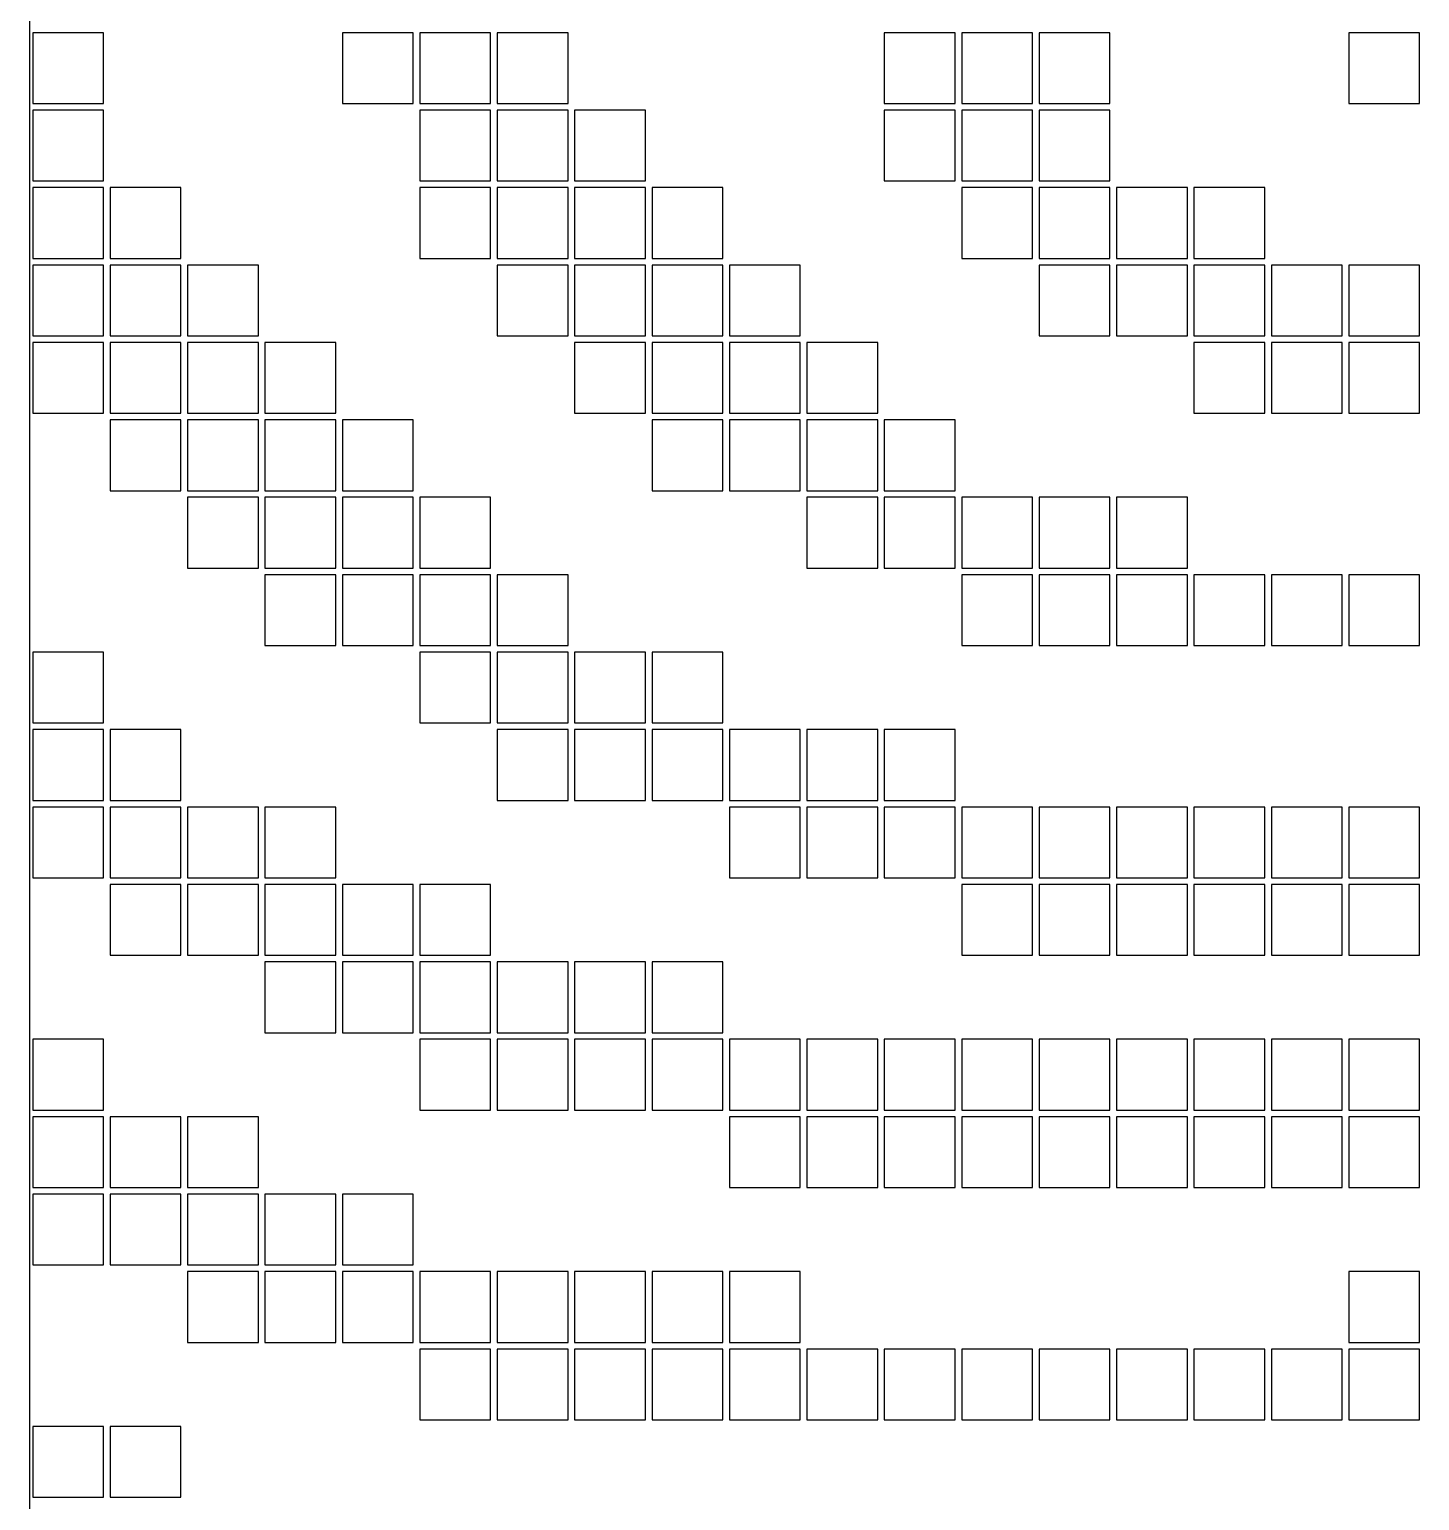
# Model space of a CAD drawing. Extents: x -243 to 243, y -243 to 243.
# Drawn here: x -243.2 to -128.3, y 0 to 121.6 of the extents above; entities that cross this region are included whole.
import ezdxf

# ---------------------------------------------------------------- set-up
doc = ezdxf.new("R2010")
doc.units = 0

msp = doc.modelspace()

# ---------------------------------------------------------------- linework, layer by layer
at = {"layer": 'BOARD'}
msp.add_line((-243.2, 243.2), (-243.2, -243.2), dxfattribs=at)
at = {"layer": 'PATCHES'}
for p, q in [((-237.075, 121.325), (-242.925, 121.325)), ((-242.925, 121.325), (-242.925, 115.475)), ((-237.075, 115.475), (-237.075, 121.325)), ((-211.475, 121.325), (-217.325, 121.325)), ((-217.325, 121.325), (-217.325, 115.475)), ((-211.475, 115.475), (-211.475, 121.325)), ((-205.075, 121.325), (-210.925, 121.325)), ((-210.925, 121.325), (-210.925, 115.475)), ((-205.075, 115.475), (-205.075, 121.325)), ((-198.675, 121.325), (-204.525, 121.325)), ((-204.525, 121.325), (-204.525, 115.475)), ((-198.675, 115.475), (-198.675, 121.325)), ((-166.675, 121.325), (-172.525, 121.325)), ((-172.525, 121.325), (-172.525, 115.475)), ((-166.675, 115.475), (-166.675, 121.325)), ((-160.275, 121.325), (-166.125, 121.325)), ((-166.125, 121.325), (-166.125, 115.475)), ((-160.275, 115.475), (-160.275, 121.325)), ((-153.875, 121.325), (-159.725, 121.325)), ((-159.725, 121.325), (-159.725, 115.475)), ((-153.875, 115.475), (-153.875, 121.325)), ((-128.275, 121.325), (-134.125, 121.325)), ((-134.125, 121.325), (-134.125, 115.475)), ((-128.275, 115.475), (-128.275, 121.325)), ((-242.925, 115.475), (-237.075, 115.475)), ((-237.075, 114.925), (-242.925, 114.925)), ((-242.925, 114.925), (-242.925, 109.075)), ((-237.075, 109.075), (-237.075, 114.925)), ((-217.325, 115.475), (-211.475, 115.475)), ((-210.925, 115.475), (-205.075, 115.475)), ((-205.075, 114.925), (-210.925, 114.925)), ((-210.925, 114.925), (-210.925, 109.075)), ((-205.075, 109.075), (-205.075, 114.925)), ((-204.525, 115.475), (-198.675, 115.475)), ((-198.675, 114.925), (-204.525, 114.925)), ((-204.525, 114.925), (-204.525, 109.075)), ((-198.675, 109.075), (-198.675, 114.925)), ((-192.275, 114.925), (-198.125, 114.925)), ((-198.125, 114.925), (-198.125, 109.075)), ((-192.275, 109.075), (-192.275, 114.925)), ((-172.525, 115.475), (-166.675, 115.475)), ((-166.675, 114.925), (-172.525, 114.925)), ((-172.525, 114.925), (-172.525, 109.075)), ((-166.675, 109.075), (-166.675, 114.925)), ((-166.125, 115.475), (-160.275, 115.475)), ((-160.275, 114.925), (-166.125, 114.925)), ((-166.125, 114.925), (-166.125, 109.075)), ((-160.275, 109.075), (-160.275, 114.925)), ((-159.725, 115.475), (-153.875, 115.475)), ((-153.875, 114.925), (-159.725, 114.925)), ((-159.725, 114.925), (-159.725, 109.075)), ((-153.875, 109.075), (-153.875, 114.925)), ((-134.125, 115.475), (-128.275, 115.475)), ((-242.925, 109.075), (-237.075, 109.075)), ((-237.075, 108.525), (-242.925, 108.525)), ((-242.925, 108.525), (-242.925, 102.675)), ((-237.075, 102.675), (-237.075, 108.525)), ((-230.675, 108.525), (-236.525, 108.525)), ((-236.525, 108.525), (-236.525, 102.675)), ((-230.675, 102.675), (-230.675, 108.525)), ((-210.925, 109.075), (-205.075, 109.075)), ((-205.075, 108.525), (-210.925, 108.525)), ((-210.925, 108.525), (-210.925, 102.675)), ((-205.075, 102.675), (-205.075, 108.525)), ((-204.525, 109.075), (-198.675, 109.075)), ((-198.675, 108.525), (-204.525, 108.525)), ((-204.525, 108.525), (-204.525, 102.675)), ((-198.675, 102.675), (-198.675, 108.525)), ((-198.125, 109.075), (-192.275, 109.075)), ((-192.275, 108.525), (-198.125, 108.525)), ((-198.125, 108.525), (-198.125, 102.675)), ((-192.275, 102.675), (-192.275, 108.525)), ((-185.875, 108.525), (-191.725, 108.525)), ((-191.725, 108.525), (-191.725, 102.675)), ((-185.875, 102.675), (-185.875, 108.525)), ((-172.525, 109.075), (-166.675, 109.075)), ((-166.125, 109.075), (-160.275, 109.075)), ((-160.275, 108.525), (-166.125, 108.525)), ((-166.125, 108.525), (-166.125, 102.675)), ((-160.275, 102.675), (-160.275, 108.525)), ((-159.725, 109.075), (-153.875, 109.075)), ((-153.875, 108.525), (-159.725, 108.525)), ((-159.725, 108.525), (-159.725, 102.675)), ((-153.875, 102.675), (-153.875, 108.525)), ((-147.475, 108.525), (-153.325, 108.525)), ((-153.325, 108.525), (-153.325, 102.675)), ((-147.475, 102.675), (-147.475, 108.525)), ((-141.075, 108.525), (-146.925, 108.525)), ((-146.925, 108.525), (-146.925, 102.675)), ((-141.075, 102.675), (-141.075, 108.525)), ((-242.925, 102.675), (-237.075, 102.675)), ((-236.525, 102.675), (-230.675, 102.675)), ((-210.925, 102.675), (-205.075, 102.675)), ((-204.525, 102.675), (-198.675, 102.675)), ((-198.125, 102.675), (-192.275, 102.675)), ((-191.725, 102.675), (-185.875, 102.675)), ((-166.125, 102.675), (-160.275, 102.675)), ((-159.725, 102.675), (-153.875, 102.675)), ((-153.325, 102.675), (-147.475, 102.675)), ((-146.925, 102.675), (-141.075, 102.675)), ((-237.075, 102.125), (-242.925, 102.125)), ((-242.925, 102.125), (-242.925, 96.275)), ((-237.075, 96.275), (-237.075, 102.125)), ((-230.675, 102.125), (-236.525, 102.125)), ((-236.525, 102.125), (-236.525, 96.275)), ((-230.675, 96.275), (-230.675, 102.125)), ((-224.275, 102.125), (-230.125, 102.125)), ((-230.125, 102.125), (-230.125, 96.275)), ((-224.275, 96.275), (-224.275, 102.125)), ((-198.675, 102.125), (-204.525, 102.125)), ((-204.525, 102.125), (-204.525, 96.275)), ((-198.675, 96.275), (-198.675, 102.125)), ((-192.275, 102.125), (-198.125, 102.125)), ((-198.125, 102.125), (-198.125, 96.275)), ((-192.275, 96.275), (-192.275, 102.125)), ((-185.875, 102.125), (-191.725, 102.125)), ((-191.725, 102.125), (-191.725, 96.275)), ((-185.875, 96.275), (-185.875, 102.125)), ((-179.475, 102.125), (-185.325, 102.125)), ((-185.325, 102.125), (-185.325, 96.275)), ((-179.475, 96.275), (-179.475, 102.125)), ((-153.875, 102.125), (-159.725, 102.125)), ((-159.725, 102.125), (-159.725, 96.275)), ((-153.875, 96.275), (-153.875, 102.125)), ((-147.475, 102.125), (-153.325, 102.125)), ((-153.325, 102.125), (-153.325, 96.275)), ((-147.475, 96.275), (-147.475, 102.125)), ((-141.075, 102.125), (-146.925, 102.125)), ((-146.925, 102.125), (-146.925, 96.275)), ((-141.075, 96.275), (-141.075, 102.125)), ((-134.675, 102.125), (-140.525, 102.125)), ((-140.525, 102.125), (-140.525, 96.275)), ((-134.675, 96.275), (-134.675, 102.125)), ((-128.275, 102.125), (-134.125, 102.125)), ((-134.125, 102.125), (-134.125, 96.275)), ((-128.275, 96.275), (-128.275, 102.125)), ((-242.925, 96.275), (-237.075, 96.275)), ((-236.525, 96.275), (-230.675, 96.275)), ((-230.125, 96.275), (-224.275, 96.275)), ((-204.525, 96.275), (-198.675, 96.275)), ((-198.125, 96.275), (-192.275, 96.275)), ((-191.725, 96.275), (-185.875, 96.275)), ((-185.325, 96.275), (-179.475, 96.275)), ((-159.725, 96.275), (-153.875, 96.275)), ((-153.325, 96.275), (-147.475, 96.275)), ((-146.925, 96.275), (-141.075, 96.275)), ((-140.525, 96.275), (-134.675, 96.275)), ((-134.125, 96.275), (-128.275, 96.275)), ((-237.075, 95.725), (-242.925, 95.725)), ((-242.925, 95.725), (-242.925, 89.875)), ((-237.075, 89.875), (-237.075, 95.725)), ((-230.675, 95.725), (-236.525, 95.725)), ((-236.525, 95.725), (-236.525, 89.875)), ((-230.675, 89.875), (-230.675, 95.725)), ((-224.275, 95.725), (-230.125, 95.725)), ((-230.125, 95.725), (-230.125, 89.875)), ((-224.275, 89.875), (-224.275, 95.725)), ((-217.875, 95.725), (-223.725, 95.725)), ((-223.725, 95.725), (-223.725, 89.875)), ((-217.875, 89.875), (-217.875, 95.725)), ((-192.275, 95.725), (-198.125, 95.725)), ((-198.125, 95.725), (-198.125, 89.875)), ((-192.275, 89.875), (-192.275, 95.725)), ((-185.875, 95.725), (-191.725, 95.725)), ((-191.725, 95.725), (-191.725, 89.875)), ((-185.875, 89.875), (-185.875, 95.725)), ((-179.475, 95.725), (-185.325, 95.725)), ((-185.325, 95.725), (-185.325, 89.875)), ((-179.475, 89.875), (-179.475, 95.725)), ((-173.075, 95.725), (-178.925, 95.725)), ((-178.925, 95.725), (-178.925, 89.875)), ((-173.075, 89.875), (-173.075, 95.725)), ((-141.075, 95.725), (-146.925, 95.725)), ((-146.925, 95.725), (-146.925, 89.875)), ((-141.075, 89.875), (-141.075, 95.725)), ((-134.675, 95.725), (-140.525, 95.725)), ((-140.525, 95.725), (-140.525, 89.875)), ((-134.675, 89.875), (-134.675, 95.725)), ((-128.275, 95.725), (-134.125, 95.725)), ((-134.125, 95.725), (-134.125, 89.875)), ((-128.275, 89.875), (-128.275, 95.725)), ((-242.925, 89.875), (-237.075, 89.875)), ((-236.525, 89.875), (-230.675, 89.875)), ((-230.675, 89.325), (-236.525, 89.325)), ((-236.525, 89.325), (-236.525, 83.475)), ((-230.675, 83.475), (-230.675, 89.325)), ((-230.125, 89.875), (-224.275, 89.875)), ((-224.275, 89.325), (-230.125, 89.325)), ((-230.125, 89.325), (-230.125, 83.475)), ((-224.275, 83.475), (-224.275, 89.325)), ((-223.725, 89.875), (-217.875, 89.875)), ((-217.875, 89.325), (-223.725, 89.325)), ((-223.725, 89.325), (-223.725, 83.475)), ((-217.875, 83.475), (-217.875, 89.325)), ((-211.475, 89.325), (-217.325, 89.325)), ((-217.325, 89.325), (-217.325, 83.475)), ((-211.475, 83.475), (-211.475, 89.325)), ((-198.125, 89.875), (-192.275, 89.875)), ((-191.725, 89.875), (-185.875, 89.875)), ((-185.875, 89.325), (-191.725, 89.325)), ((-191.725, 89.325), (-191.725, 83.475)), ((-185.875, 83.475), (-185.875, 89.325)), ((-185.325, 89.875), (-179.475, 89.875)), ((-179.475, 89.325), (-185.325, 89.325)), ((-185.325, 89.325), (-185.325, 83.475)), ((-179.475, 83.475), (-179.475, 89.325)), ((-178.925, 89.875), (-173.075, 89.875)), ((-173.075, 89.325), (-178.925, 89.325)), ((-178.925, 89.325), (-178.925, 83.475)), ((-173.075, 83.475), (-173.075, 89.325)), ((-166.675, 89.325), (-172.525, 89.325)), ((-172.525, 89.325), (-172.525, 83.475)), ((-166.675, 83.475), (-166.675, 89.325)), ((-146.925, 89.875), (-141.075, 89.875)), ((-140.525, 89.875), (-134.675, 89.875)), ((-134.125, 89.875), (-128.275, 89.875)), ((-236.525, 83.475), (-230.675, 83.475)), ((-230.125, 83.475), (-224.275, 83.475)), ((-224.275, 82.925), (-230.125, 82.925)), ((-230.125, 82.925), (-230.125, 77.075)), ((-224.275, 77.075), (-224.275, 82.925)), ((-223.725, 83.475), (-217.875, 83.475)), ((-217.875, 82.925), (-223.725, 82.925)), ((-223.725, 82.925), (-223.725, 77.075)), ((-217.875, 77.075), (-217.875, 82.925)), ((-217.325, 83.475), (-211.475, 83.475)), ((-211.475, 82.925), (-217.325, 82.925)), ((-217.325, 82.925), (-217.325, 77.075)), ((-211.475, 77.075), (-211.475, 82.925)), ((-205.075, 82.925), (-210.925, 82.925)), ((-210.925, 82.925), (-210.925, 77.075)), ((-205.075, 77.075), (-205.075, 82.925)), ((-191.725, 83.475), (-185.875, 83.475)), ((-185.325, 83.475), (-179.475, 83.475)), ((-178.925, 83.475), (-173.075, 83.475)), ((-173.075, 82.925), (-178.925, 82.925)), ((-178.925, 82.925), (-178.925, 77.075)), ((-173.075, 77.075), (-173.075, 82.925)), ((-172.525, 83.475), (-166.675, 83.475)), ((-166.675, 82.925), (-172.525, 82.925)), ((-172.525, 82.925), (-172.525, 77.075)), ((-166.675, 77.075), (-166.675, 82.925)), ((-160.275, 82.925), (-166.125, 82.925)), ((-166.125, 82.925), (-166.125, 77.075)), ((-160.275, 77.075), (-160.275, 82.925)), ((-153.875, 82.925), (-159.725, 82.925)), ((-159.725, 82.925), (-159.725, 77.075)), ((-153.875, 77.075), (-153.875, 82.925)), ((-147.475, 82.925), (-153.325, 82.925)), ((-153.325, 82.925), (-153.325, 77.075)), ((-147.475, 77.075), (-147.475, 82.925)), ((-230.125, 77.075), (-224.275, 77.075)), ((-223.725, 77.075), (-217.875, 77.075)), ((-217.325, 77.075), (-211.475, 77.075)), ((-210.925, 77.075), (-205.075, 77.075)), ((-178.925, 77.075), (-173.075, 77.075)), ((-172.525, 77.075), (-166.675, 77.075)), ((-166.125, 77.075), (-160.275, 77.075)), ((-159.725, 77.075), (-153.875, 77.075)), ((-153.325, 77.075), (-147.475, 77.075)), ((-217.875, 76.525), (-223.725, 76.525)), ((-223.725, 76.525), (-223.725, 70.675)), ((-217.875, 70.675), (-217.875, 76.525)), ((-211.475, 76.525), (-217.325, 76.525)), ((-217.325, 76.525), (-217.325, 70.675)), ((-211.475, 70.675), (-211.475, 76.525)), ((-205.075, 76.525), (-210.925, 76.525)), ((-210.925, 76.525), (-210.925, 70.675)), ((-205.075, 70.675), (-205.075, 76.525)), ((-198.675, 76.525), (-204.525, 76.525)), ((-204.525, 76.525), (-204.525, 70.675)), ((-198.675, 70.675), (-198.675, 76.525)), ((-160.275, 76.525), (-166.125, 76.525)), ((-166.125, 76.525), (-166.125, 70.675)), ((-160.275, 70.675), (-160.275, 76.525)), ((-153.875, 76.525), (-159.725, 76.525)), ((-159.725, 76.525), (-159.725, 70.675)), ((-153.875, 70.675), (-153.875, 76.525)), ((-147.475, 76.525), (-153.325, 76.525)), ((-153.325, 76.525), (-153.325, 70.675)), ((-147.475, 70.675), (-147.475, 76.525)), ((-141.075, 76.525), (-146.925, 76.525)), ((-146.925, 76.525), (-146.925, 70.675)), ((-141.075, 70.675), (-141.075, 76.525)), ((-134.675, 76.525), (-140.525, 76.525)), ((-140.525, 76.525), (-140.525, 70.675)), ((-134.675, 70.675), (-134.675, 76.525)), ((-128.275, 76.525), (-134.125, 76.525)), ((-134.125, 76.525), (-134.125, 70.675)), ((-128.275, 70.675), (-128.275, 76.525)), ((-223.725, 70.675), (-217.875, 70.675)), ((-217.325, 70.675), (-211.475, 70.675)), ((-210.925, 70.675), (-205.075, 70.675)), ((-204.525, 70.675), (-198.675, 70.675)), ((-166.125, 70.675), (-160.275, 70.675)), ((-159.725, 70.675), (-153.875, 70.675)), ((-153.325, 70.675), (-147.475, 70.675)), ((-146.925, 70.675), (-141.075, 70.675)), ((-140.525, 70.675), (-134.675, 70.675)), ((-134.125, 70.675), (-128.275, 70.675)), ((-237.075, 70.125), (-242.925, 70.125)), ((-242.925, 70.125), (-242.925, 64.275)), ((-237.075, 64.275), (-237.075, 70.125)), ((-205.075, 70.125), (-210.925, 70.125)), ((-210.925, 70.125), (-210.925, 64.275)), ((-205.075, 64.275), (-205.075, 70.125)), ((-198.675, 70.125), (-204.525, 70.125)), ((-204.525, 70.125), (-204.525, 64.275)), ((-198.675, 64.275), (-198.675, 70.125)), ((-192.275, 70.125), (-198.125, 70.125)), ((-198.125, 70.125), (-198.125, 64.275)), ((-192.275, 64.275), (-192.275, 70.125)), ((-185.875, 70.125), (-191.725, 70.125)), ((-191.725, 70.125), (-191.725, 64.275)), ((-185.875, 64.275), (-185.875, 70.125)), ((-242.925, 64.275), (-237.075, 64.275)), ((-237.075, 63.725), (-242.925, 63.725)), ((-242.925, 63.725), (-242.925, 57.875)), ((-237.075, 57.875), (-237.075, 63.725)), ((-230.675, 63.725), (-236.525, 63.725)), ((-236.525, 63.725), (-236.525, 57.875)), ((-230.675, 57.875), (-230.675, 63.725)), ((-210.925, 64.275), (-205.075, 64.275)), ((-204.525, 64.275), (-198.675, 64.275)), ((-198.675, 63.725), (-204.525, 63.725)), ((-204.525, 63.725), (-204.525, 57.875)), ((-198.675, 57.875), (-198.675, 63.725)), ((-198.125, 64.275), (-192.275, 64.275)), ((-192.275, 63.725), (-198.125, 63.725)), ((-198.125, 63.725), (-198.125, 57.875)), ((-192.275, 57.875), (-192.275, 63.725)), ((-191.725, 64.275), (-185.875, 64.275)), ((-185.875, 63.725), (-191.725, 63.725)), ((-191.725, 63.725), (-191.725, 57.875)), ((-185.875, 57.875), (-185.875, 63.725)), ((-179.475, 63.725), (-185.325, 63.725)), ((-185.325, 63.725), (-185.325, 57.875)), ((-179.475, 57.875), (-179.475, 63.725)), ((-173.075, 63.725), (-178.925, 63.725)), ((-178.925, 63.725), (-178.925, 57.875)), ((-173.075, 57.875), (-173.075, 63.725)), ((-166.675, 63.725), (-172.525, 63.725)), ((-172.525, 63.725), (-172.525, 57.875)), ((-166.675, 57.875), (-166.675, 63.725)), ((-242.925, 57.875), (-237.075, 57.875)), ((-237.075, 57.325), (-242.925, 57.325)), ((-242.925, 57.325), (-242.925, 51.475)), ((-237.075, 51.475), (-237.075, 57.325)), ((-236.525, 57.875), (-230.675, 57.875)), ((-230.675, 57.325), (-236.525, 57.325)), ((-236.525, 57.325), (-236.525, 51.475)), ((-230.675, 51.475), (-230.675, 57.325)), ((-224.275, 57.325), (-230.125, 57.325)), ((-230.125, 57.325), (-230.125, 51.475)), ((-224.275, 51.475), (-224.275, 57.325)), ((-217.875, 57.325), (-223.725, 57.325)), ((-223.725, 57.325), (-223.725, 51.475)), ((-217.875, 51.475), (-217.875, 57.325)), ((-204.525, 57.875), (-198.675, 57.875)), ((-198.125, 57.875), (-192.275, 57.875)), ((-191.725, 57.875), (-185.875, 57.875)), ((-185.325, 57.875), (-179.475, 57.875)), ((-179.475, 57.325), (-185.325, 57.325)), ((-185.325, 57.325), (-185.325, 51.475)), ((-179.475, 51.475), (-179.475, 57.325)), ((-178.925, 57.875), (-173.075, 57.875)), ((-173.075, 57.325), (-178.925, 57.325)), ((-178.925, 57.325), (-178.925, 51.475)), ((-173.075, 51.475), (-173.075, 57.325)), ((-172.525, 57.875), (-166.675, 57.875)), ((-166.675, 57.325), (-172.525, 57.325)), ((-172.525, 57.325), (-172.525, 51.475)), ((-166.675, 51.475), (-166.675, 57.325)), ((-160.275, 57.325), (-166.125, 57.325)), ((-166.125, 57.325), (-166.125, 51.475)), ((-160.275, 51.475), (-160.275, 57.325)), ((-153.875, 57.325), (-159.725, 57.325)), ((-159.725, 57.325), (-159.725, 51.475)), ((-153.875, 51.475), (-153.875, 57.325)), ((-147.475, 57.325), (-153.325, 57.325)), ((-153.325, 57.325), (-153.325, 51.475)), ((-147.475, 51.475), (-147.475, 57.325)), ((-141.075, 57.325), (-146.925, 57.325)), ((-146.925, 57.325), (-146.925, 51.475)), ((-141.075, 51.475), (-141.075, 57.325)), ((-134.675, 57.325), (-140.525, 57.325)), ((-140.525, 57.325), (-140.525, 51.475)), ((-134.675, 51.475), (-134.675, 57.325)), ((-128.275, 57.325), (-134.125, 57.325)), ((-134.125, 57.325), (-134.125, 51.475)), ((-128.275, 51.475), (-128.275, 57.325)), ((-242.925, 51.475), (-237.075, 51.475)), ((-236.525, 51.475), (-230.675, 51.475)), ((-230.125, 51.475), (-224.275, 51.475)), ((-223.725, 51.475), (-217.875, 51.475)), ((-185.325, 51.475), (-179.475, 51.475)), ((-178.925, 51.475), (-173.075, 51.475)), ((-172.525, 51.475), (-166.675, 51.475)), ((-166.125, 51.475), (-160.275, 51.475)), ((-159.725, 51.475), (-153.875, 51.475)), ((-153.325, 51.475), (-147.475, 51.475)), ((-146.925, 51.475), (-141.075, 51.475)), ((-140.525, 51.475), (-134.675, 51.475)), ((-134.125, 51.475), (-128.275, 51.475)), ((-230.675, 50.925), (-236.525, 50.925)), ((-236.525, 50.925), (-236.525, 45.075)), ((-230.675, 45.075), (-230.675, 50.925)), ((-224.275, 50.925), (-230.125, 50.925)), ((-230.125, 50.925), (-230.125, 45.075)), ((-224.275, 45.075), (-224.275, 50.925)), ((-217.875, 50.925), (-223.725, 50.925)), ((-223.725, 50.925), (-223.725, 45.075)), ((-217.875, 45.075), (-217.875, 50.925)), ((-211.475, 50.925), (-217.325, 50.925)), ((-217.325, 50.925), (-217.325, 45.075)), ((-211.475, 45.075), (-211.475, 50.925)), ((-205.075, 50.925), (-210.925, 50.925)), ((-210.925, 50.925), (-210.925, 45.075)), ((-205.075, 45.075), (-205.075, 50.925)), ((-160.275, 50.925), (-166.125, 50.925)), ((-166.125, 50.925), (-166.125, 45.075)), ((-160.275, 45.075), (-160.275, 50.925)), ((-153.875, 50.925), (-159.725, 50.925)), ((-159.725, 50.925), (-159.725, 45.075)), ((-153.875, 45.075), (-153.875, 50.925)), ((-147.475, 50.925), (-153.325, 50.925)), ((-153.325, 50.925), (-153.325, 45.075)), ((-147.475, 45.075), (-147.475, 50.925)), ((-141.075, 50.925), (-146.925, 50.925)), ((-146.925, 50.925), (-146.925, 45.075)), ((-141.075, 45.075), (-141.075, 50.925)), ((-134.675, 50.925), (-140.525, 50.925)), ((-140.525, 50.925), (-140.525, 45.075)), ((-134.675, 45.075), (-134.675, 50.925)), ((-128.275, 50.925), (-134.125, 50.925)), ((-134.125, 50.925), (-134.125, 45.075)), ((-128.275, 45.075), (-128.275, 50.925)), ((-236.525, 45.075), (-230.675, 45.075)), ((-230.125, 45.075), (-224.275, 45.075)), ((-223.725, 45.075), (-217.875, 45.075)), ((-217.325, 45.075), (-211.475, 45.075)), ((-210.925, 45.075), (-205.075, 45.075)), ((-166.125, 45.075), (-160.275, 45.075)), ((-159.725, 45.075), (-153.875, 45.075)), ((-153.325, 45.075), (-147.475, 45.075)), ((-146.925, 45.075), (-141.075, 45.075)), ((-140.525, 45.075), (-134.675, 45.075)), ((-134.125, 45.075), (-128.275, 45.075)), ((-217.875, 44.525), (-223.725, 44.525)), ((-223.725, 44.525), (-223.725, 38.675)), ((-217.875, 38.675), (-217.875, 44.525)), ((-211.475, 44.525), (-217.325, 44.525)), ((-217.325, 44.525), (-217.325, 38.675)), ((-211.475, 38.675), (-211.475, 44.525)), ((-205.075, 44.525), (-210.925, 44.525)), ((-210.925, 44.525), (-210.925, 38.675)), ((-205.075, 38.675), (-205.075, 44.525)), ((-198.675, 44.525), (-204.525, 44.525)), ((-204.525, 44.525), (-204.525, 38.675)), ((-198.675, 38.675), (-198.675, 44.525)), ((-192.275, 44.525), (-198.125, 44.525)), ((-198.125, 44.525), (-198.125, 38.675)), ((-192.275, 38.675), (-192.275, 44.525)), ((-185.875, 44.525), (-191.725, 44.525)), ((-191.725, 44.525), (-191.725, 38.675)), ((-185.875, 38.675), (-185.875, 44.525)), ((-237.075, 38.125), (-242.925, 38.125)), ((-242.925, 38.125), (-242.925, 32.275)), ((-237.075, 32.275), (-237.075, 38.125)), ((-223.725, 38.675), (-217.875, 38.675)), ((-217.325, 38.675), (-211.475, 38.675)), ((-210.925, 38.675), (-205.075, 38.675)), ((-205.075, 38.125), (-210.925, 38.125)), ((-210.925, 38.125), (-210.925, 32.275)), ((-205.075, 32.275), (-205.075, 38.125)), ((-204.525, 38.675), (-198.675, 38.675)), ((-198.675, 38.125), (-204.525, 38.125)), ((-204.525, 38.125), (-204.525, 32.275)), ((-198.675, 32.275), (-198.675, 38.125)), ((-198.125, 38.675), (-192.275, 38.675)), ((-192.275, 38.125), (-198.125, 38.125)), ((-198.125, 38.125), (-198.125, 32.275)), ((-192.275, 32.275), (-192.275, 38.125)), ((-191.725, 38.675), (-185.875, 38.675)), ((-185.875, 38.125), (-191.725, 38.125)), ((-191.725, 38.125), (-191.725, 32.275)), ((-185.875, 32.275), (-185.875, 38.125)), ((-179.475, 38.125), (-185.325, 38.125)), ((-185.325, 38.125), (-185.325, 32.275)), ((-179.475, 32.275), (-179.475, 38.125)), ((-173.075, 38.125), (-178.925, 38.125)), ((-178.925, 38.125), (-178.925, 32.275)), ((-173.075, 32.275), (-173.075, 38.125)), ((-166.675, 38.125), (-172.525, 38.125)), ((-172.525, 38.125), (-172.525, 32.275)), ((-166.675, 32.275), (-166.675, 38.125)), ((-160.275, 38.125), (-166.125, 38.125)), ((-166.125, 38.125), (-166.125, 32.275)), ((-160.275, 32.275), (-160.275, 38.125)), ((-153.875, 38.125), (-159.725, 38.125)), ((-159.725, 38.125), (-159.725, 32.275)), ((-153.875, 32.275), (-153.875, 38.125)), ((-147.475, 38.125), (-153.325, 38.125)), ((-153.325, 38.125), (-153.325, 32.275)), ((-147.475, 32.275), (-147.475, 38.125)), ((-141.075, 38.125), (-146.925, 38.125)), ((-146.925, 38.125), (-146.925, 32.275)), ((-141.075, 32.275), (-141.075, 38.125)), ((-134.675, 38.125), (-140.525, 38.125)), ((-140.525, 38.125), (-140.525, 32.275)), ((-134.675, 32.275), (-134.675, 38.125)), ((-128.275, 38.125), (-134.125, 38.125)), ((-134.125, 38.125), (-134.125, 32.275)), ((-128.275, 32.275), (-128.275, 38.125)), ((-242.925, 32.275), (-237.075, 32.275)), ((-237.075, 31.725), (-242.925, 31.725)), ((-242.925, 31.725), (-242.925, 25.875)), ((-237.075, 25.875), (-237.075, 31.725)), ((-230.675, 31.725), (-236.525, 31.725)), ((-236.525, 31.725), (-236.525, 25.875)), ((-230.675, 25.875), (-230.675, 31.725)), ((-224.275, 31.725), (-230.125, 31.725)), ((-230.125, 31.725), (-230.125, 25.875)), ((-224.275, 25.875), (-224.275, 31.725)), ((-210.925, 32.275), (-205.075, 32.275)), ((-204.525, 32.275), (-198.675, 32.275)), ((-198.125, 32.275), (-192.275, 32.275)), ((-191.725, 32.275), (-185.875, 32.275)), ((-185.325, 32.275), (-179.475, 32.275)), ((-179.475, 31.725), (-185.325, 31.725)), ((-185.325, 31.725), (-185.325, 25.875)), ((-179.475, 25.875), (-179.475, 31.725)), ((-178.925, 32.275), (-173.075, 32.275)), ((-173.075, 31.725), (-178.925, 31.725)), ((-178.925, 31.725), (-178.925, 25.875)), ((-173.075, 25.875), (-173.075, 31.725)), ((-172.525, 32.275), (-166.675, 32.275)), ((-166.675, 31.725), (-172.525, 31.725)), ((-172.525, 31.725), (-172.525, 25.875)), ((-166.675, 25.875), (-166.675, 31.725)), ((-166.125, 32.275), (-160.275, 32.275)), ((-160.275, 31.725), (-166.125, 31.725)), ((-166.125, 31.725), (-166.125, 25.875)), ((-160.275, 25.875), (-160.275, 31.725)), ((-159.725, 32.275), (-153.875, 32.275)), ((-153.875, 31.725), (-159.725, 31.725)), ((-159.725, 31.725), (-159.725, 25.875)), ((-153.875, 25.875), (-153.875, 31.725)), ((-153.325, 32.275), (-147.475, 32.275)), ((-147.475, 31.725), (-153.325, 31.725)), ((-153.325, 31.725), (-153.325, 25.875)), ((-147.475, 25.875), (-147.475, 31.725)), ((-146.925, 32.275), (-141.075, 32.275)), ((-141.075, 31.725), (-146.925, 31.725)), ((-146.925, 31.725), (-146.925, 25.875)), ((-141.075, 25.875), (-141.075, 31.725)), ((-140.525, 32.275), (-134.675, 32.275)), ((-134.675, 31.725), (-140.525, 31.725)), ((-140.525, 31.725), (-140.525, 25.875)), ((-134.675, 25.875), (-134.675, 31.725)), ((-134.125, 32.275), (-128.275, 32.275)), ((-128.275, 31.725), (-134.125, 31.725)), ((-134.125, 31.725), (-134.125, 25.875)), ((-128.275, 25.875), (-128.275, 31.725)), ((-242.925, 25.875), (-237.075, 25.875)), ((-236.525, 25.875), (-230.675, 25.875)), ((-230.125, 25.875), (-224.275, 25.875)), ((-185.325, 25.875), (-179.475, 25.875)), ((-178.925, 25.875), (-173.075, 25.875)), ((-172.525, 25.875), (-166.675, 25.875)), ((-166.125, 25.875), (-160.275, 25.875)), ((-159.725, 25.875), (-153.875, 25.875)), ((-153.325, 25.875), (-147.475, 25.875)), ((-146.925, 25.875), (-141.075, 25.875)), ((-140.525, 25.875), (-134.675, 25.875)), ((-134.125, 25.875), (-128.275, 25.875)), ((-237.075, 25.325), (-242.925, 25.325)), ((-242.925, 25.325), (-242.925, 19.475)), ((-237.075, 19.475), (-237.075, 25.325)), ((-230.675, 25.325), (-236.525, 25.325)), ((-236.525, 25.325), (-236.525, 19.475)), ((-230.675, 19.475), (-230.675, 25.325)), ((-224.275, 25.325), (-230.125, 25.325)), ((-230.125, 25.325), (-230.125, 19.475)), ((-224.275, 19.475), (-224.275, 25.325)), ((-217.875, 25.325), (-223.725, 25.325)), ((-223.725, 25.325), (-223.725, 19.475)), ((-217.875, 19.475), (-217.875, 25.325)), ((-211.475, 25.325), (-217.325, 25.325)), ((-217.325, 25.325), (-217.325, 19.475)), ((-211.475, 19.475), (-211.475, 25.325)), ((-242.925, 19.475), (-237.075, 19.475)), ((-236.525, 19.475), (-230.675, 19.475)), ((-230.125, 19.475), (-224.275, 19.475)), ((-223.725, 19.475), (-217.875, 19.475)), ((-217.325, 19.475), (-211.475, 19.475)), ((-224.275, 18.925), (-230.125, 18.925)), ((-230.125, 18.925), (-230.125, 13.075)), ((-224.275, 13.075), (-224.275, 18.925)), ((-217.875, 18.925), (-223.725, 18.925)), ((-223.725, 18.925), (-223.725, 13.075)), ((-217.875, 13.075), (-217.875, 18.925)), ((-211.475, 18.925), (-217.325, 18.925)), ((-217.325, 18.925), (-217.325, 13.075)), ((-211.475, 13.075), (-211.475, 18.925)), ((-205.075, 18.925), (-210.925, 18.925)), ((-210.925, 18.925), (-210.925, 13.075)), ((-205.075, 13.075), (-205.075, 18.925)), ((-198.675, 18.925), (-204.525, 18.925)), ((-204.525, 18.925), (-204.525, 13.075)), ((-198.675, 13.075), (-198.675, 18.925)), ((-192.275, 18.925), (-198.125, 18.925)), ((-198.125, 18.925), (-198.125, 13.075)), ((-192.275, 13.075), (-192.275, 18.925)), ((-185.875, 18.925), (-191.725, 18.925)), ((-191.725, 18.925), (-191.725, 13.075)), ((-185.875, 13.075), (-185.875, 18.925)), ((-179.475, 18.925), (-185.325, 18.925)), ((-185.325, 18.925), (-185.325, 13.075)), ((-179.475, 13.075), (-179.475, 18.925)), ((-128.275, 18.925), (-134.125, 18.925)), ((-134.125, 18.925), (-134.125, 13.075)), ((-128.275, 13.075), (-128.275, 18.925)), ((-230.125, 13.075), (-224.275, 13.075)), ((-223.725, 13.075), (-217.875, 13.075)), ((-217.325, 13.075), (-211.475, 13.075)), ((-210.925, 13.075), (-205.075, 13.075)), ((-205.075, 12.525), (-210.925, 12.525)), ((-210.925, 12.525), (-210.925, 6.675)), ((-205.075, 6.675), (-205.075, 12.525)), ((-204.525, 13.075), (-198.675, 13.075)), ((-198.675, 12.525), (-204.525, 12.525)), ((-204.525, 12.525), (-204.525, 6.675)), ((-198.675, 6.675), (-198.675, 12.525)), ((-198.125, 13.075), (-192.275, 13.075)), ((-192.275, 12.525), (-198.125, 12.525)), ((-198.125, 12.525), (-198.125, 6.675)), ((-192.275, 6.675), (-192.275, 12.525)), ((-191.725, 13.075), (-185.875, 13.075)), ((-185.875, 12.525), (-191.725, 12.525)), ((-191.725, 12.525), (-191.725, 6.675)), ((-185.875, 6.675), (-185.875, 12.525)), ((-185.325, 13.075), (-179.475, 13.075)), ((-179.475, 12.525), (-185.325, 12.525)), ((-185.325, 12.525), (-185.325, 6.675)), ((-179.475, 6.675), (-179.475, 12.525)), ((-173.075, 12.525), (-178.925, 12.525)), ((-178.925, 12.525), (-178.925, 6.675)), ((-173.075, 6.675), (-173.075, 12.525)), ((-166.675, 12.525), (-172.525, 12.525)), ((-172.525, 12.525), (-172.525, 6.675)), ((-166.675, 6.675), (-166.675, 12.525)), ((-160.275, 12.525), (-166.125, 12.525)), ((-166.125, 12.525), (-166.125, 6.675)), ((-160.275, 6.675), (-160.275, 12.525)), ((-153.875, 12.525), (-159.725, 12.525)), ((-159.725, 12.525), (-159.725, 6.675)), ((-153.875, 6.675), (-153.875, 12.525)), ((-147.475, 12.525), (-153.325, 12.525)), ((-153.325, 12.525), (-153.325, 6.675)), ((-147.475, 6.675), (-147.475, 12.525)), ((-141.075, 12.525), (-146.925, 12.525)), ((-146.925, 12.525), (-146.925, 6.675)), ((-141.075, 6.675), (-141.075, 12.525)), ((-134.675, 12.525), (-140.525, 12.525)), ((-140.525, 12.525), (-140.525, 6.675)), ((-134.675, 6.675), (-134.675, 12.525)), ((-134.125, 13.075), (-128.275, 13.075)), ((-128.275, 12.525), (-134.125, 12.525)), ((-134.125, 12.525), (-134.125, 6.675)), ((-128.275, 6.675), (-128.275, 12.525)), ((-237.075, 6.125), (-242.925, 6.125)), ((-242.925, 6.125), (-242.925, 0.275)), ((-237.075, 0.275), (-237.075, 6.125)), ((-230.675, 6.125), (-236.525, 6.125)), ((-236.525, 6.125), (-236.525, 0.275)), ((-230.675, 0.275), (-230.675, 6.125)), ((-210.925, 6.675), (-205.075, 6.675)), ((-204.525, 6.675), (-198.675, 6.675)), ((-198.125, 6.675), (-192.275, 6.675)), ((-191.725, 6.675), (-185.875, 6.675)), ((-185.325, 6.675), (-179.475, 6.675)), ((-178.925, 6.675), (-173.075, 6.675)), ((-172.525, 6.675), (-166.675, 6.675)), ((-166.125, 6.675), (-160.275, 6.675)), ((-159.725, 6.675), (-153.875, 6.675)), ((-153.325, 6.675), (-147.475, 6.675)), ((-146.925, 6.675), (-141.075, 6.675)), ((-140.525, 6.675), (-134.675, 6.675)), ((-134.125, 6.675), (-128.275, 6.675)), ((-242.925, 0.275), (-237.075, 0.275)), ((-236.525, 0.275), (-230.675, 0.275))]:
    msp.add_line(p, q, dxfattribs=at)

doc.saveas('drawing.dxf')
